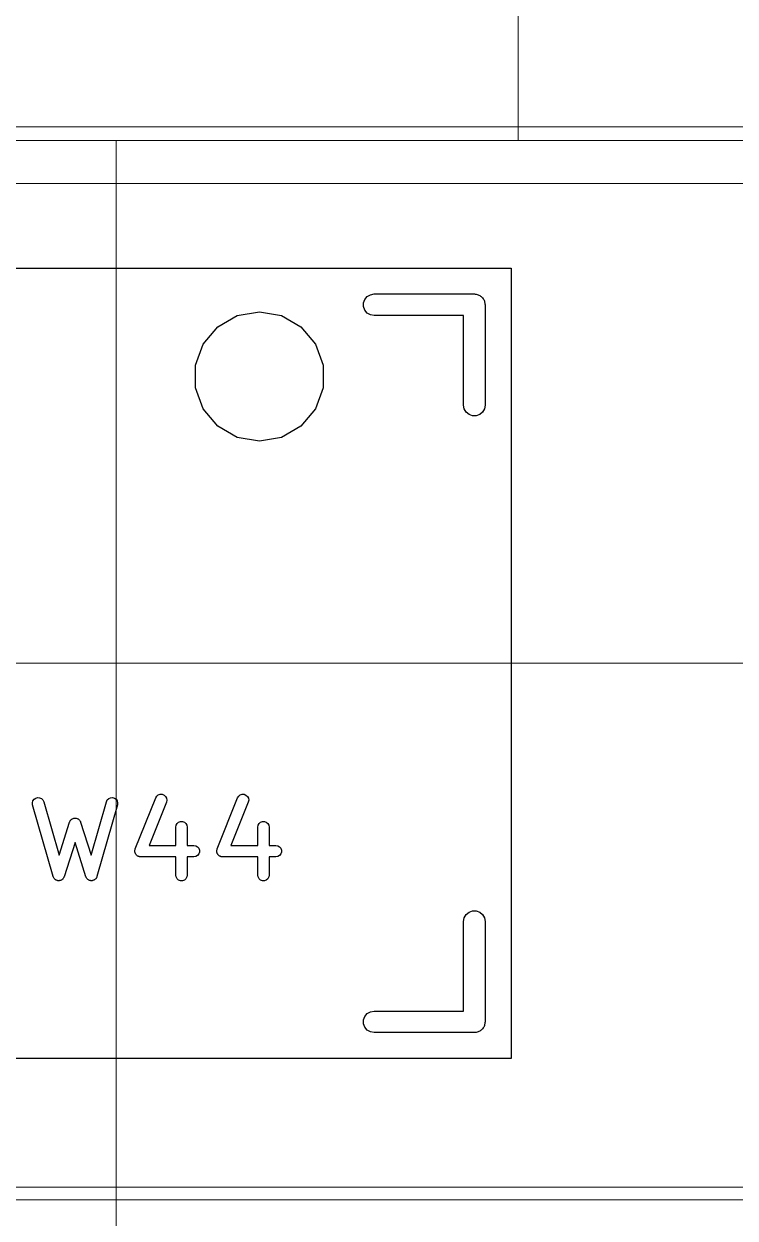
# Model space of a CAD drawing. Header units: millimetres. Extents: x 24 to 200, y 24 to 188.
# Drawn here: x 130.27 to 142.87, y 50.8 to 71.95 of the extents above; entities that cross this region are included whole.
import ezdxf

# ---------------------------------------------------------------- set-up
doc = ezdxf.new("R2010")
doc.units = ezdxf.units.MM
for name, color, linetype in [('3_SwitchPlate', 6, 'Continuous'), ('6_右天板', 230, 'Continuous'), ('7_PCBサンプル', 7, 'Continuous')]:
    doc.layers.add(name, color=color, linetype=linetype)
doc.layers.add('補助線', color=4, linetype='Continuous', lineweight=5, transparency=0.5)

# ---------------------------------------------------------------- blocks, each defined once
blk = doc.blocks.new('hhskb2-F.SilkS')
at = {"layer": '7_PCBサンプル'}
for p, q in [((123.325, -119.504), (123.382, -119.471)), ((123.382, -119.471), (123.447, -119.459)), ((123.447, -119.459), (125.225, -119.459)), ((125.225, -119.459), (125.241, -119.462)), ((125.241, -119.462), (125.258, -119.462)), ((125.258, -119.462), (125.274, -119.468)), ((125.274, -119.468), (125.29, -119.471)), ((125.29, -119.471), (125.305, -119.479)), ((125.305, -119.479), (125.32, -119.485)), ((125.32, -119.485), (125.333, -119.496)), ((125.333, -119.496), (125.347, -119.504)), ((123.259, -119.617), (123.282, -119.555)), ((123.259, -119.683), (123.259, -119.617)), ((123.282, -119.745), (123.259, -119.683)), ((123.282, -119.555), (123.325, -119.504)), ((125.347, -119.504), (125.358, -119.517)), ((125.358, -119.517), (125.371, -119.528)), ((125.371, -119.528), (125.379, -119.542)), ((125.379, -119.542), (125.39, -119.555)), ((125.39, -119.555), (125.396, -119.57)), ((125.396, -119.57), (125.404, -119.585)), ((125.404, -119.585), (125.407, -119.601)), ((125.407, -119.601), (125.413, -119.617)), ((125.413, -119.617), (125.413, -119.634)), ((125.413, -119.634), (125.415, -119.65)), ((125.415, -119.65), (125.415, -121.428)), ((120.677, -120.041), (121.023, -119.842)), ((121.023, -119.842), (121.415, -119.773)), ((121.415, -119.773), (121.807, -119.842)), ((121.807, -119.842), (122.153, -120.041)), ((123.325, -119.796), (123.282, -119.745)), ((123.382, -119.829), (123.325, -119.796)), ((123.447, -119.84), (123.382, -119.829)), ((125.034, -119.84), (123.447, -119.84)), ((125.034, -121.428), (125.034, -119.84)), ((120.421, -120.346), (120.677, -120.041)), ((122.153, -120.041), (122.409, -120.346)), ((120.285, -120.721), (120.421, -120.346)), ((122.409, -120.346), (122.545, -120.721)), ((120.285, -121.119), (120.285, -120.721)), ((122.545, -120.721), (122.545, -121.119)), ((120.421, -121.494), (120.285, -121.119)), ((122.545, -121.119), (122.409, -121.494)), ((120.677, -121.799), (120.421, -121.494)), ((122.409, -121.494), (122.153, -121.799)), ((125.046, -121.493), (125.034, -121.428)), ((125.079, -121.55), (125.046, -121.493)), ((125.13, -121.593), (125.079, -121.55)), ((125.192, -121.616), (125.13, -121.593)), ((125.258, -121.616), (125.192, -121.616)), ((125.32, -121.593), (125.258, -121.616)), ((125.371, -121.55), (125.32, -121.593)), ((125.404, -121.493), (125.371, -121.55)), ((125.415, -121.428), (125.404, -121.493)), ((121.023, -121.998), (120.677, -121.799)), ((122.153, -121.799), (121.807, -121.998)), ((121.415, -122.067), (121.023, -121.998)), ((121.807, -121.998), (121.415, -122.067)), ((117.452, -128.388), (117.486, -128.378)), ((117.486, -128.378), (117.521, -128.381)), ((117.521, -128.381), (117.553, -128.395)), ((118.746, -128.395), (118.778, -128.381)), ((118.778, -128.381), (118.813, -128.378)), ((118.813, -128.378), (118.847, -128.388)), ((119.216, -129.288), (119.579, -128.381)), ((119.579, -128.381), (119.598, -128.351)), ((119.598, -128.351), (119.625, -128.33)), ((119.625, -128.33), (119.659, -128.318)), ((119.659, -128.318), (119.694, -128.32)), ((119.694, -128.32), (119.727, -128.333)), ((119.727, -128.333), (119.753, -128.356)), ((119.753, -128.356), (119.77, -128.387)), ((120.668, -129.288), (121.03, -128.381)), ((121.03, -128.381), (121.049, -128.351)), ((121.049, -128.351), (121.077, -128.33)), ((121.077, -128.33), (121.11, -128.318)), ((121.11, -128.318), (121.145, -128.32)), ((121.145, -128.32), (121.178, -128.333)), ((121.178, -128.333), (121.205, -128.356)), ((121.205, -128.356), (121.221, -128.387)), ((117.395, -128.472), (117.403, -128.438)), ((117.398, -128.507), (117.395, -128.472)), ((117.761, -129.777), (117.398, -128.507)), ((117.403, -128.438), (117.423, -128.409)), ((117.423, -128.409), (117.452, -128.388)), ((117.553, -128.395), (117.578, -128.42)), ((117.578, -128.42), (117.594, -128.452)), ((117.594, -128.452), (117.865, -129.399)), ((118.434, -129.399), (118.705, -128.452)), ((118.9, -128.507), (118.537, -129.777)), ((118.705, -128.452), (118.72, -128.42)), ((118.72, -128.42), (118.746, -128.395)), ((118.847, -128.388), (118.875, -128.409)), ((118.875, -128.409), (118.895, -128.438)), ((118.895, -128.438), (118.904, -128.472)), ((118.904, -128.472), (118.9, -128.507)), ((119.768, -128.457), (119.46, -129.225)), ((119.775, -128.422), (119.768, -128.457)), ((119.77, -128.387), (119.775, -128.422)), ((121.219, -128.457), (120.912, -129.225)), ((121.226, -128.422), (121.219, -128.457)), ((121.221, -128.387), (121.226, -128.422)), ((118.053, -128.811), (118.054, -128.808)), ((118.054, -128.808), (118.055, -128.804)), ((118.055, -128.804), (118.063, -128.792)), ((118.063, -128.792), (118.069, -128.78)), ((118.069, -128.78), (118.072, -128.777)), ((118.072, -128.777), (118.074, -128.774)), ((118.074, -128.774), (118.085, -128.766)), ((118.085, -128.766), (118.095, -128.756)), ((118.095, -128.756), (118.099, -128.755)), ((118.099, -128.755), (118.102, -128.752)), ((118.102, -128.752), (118.115, -128.748)), ((118.115, -128.748), (118.128, -128.743)), ((118.128, -128.743), (118.132, -128.743)), ((118.132, -128.743), (118.136, -128.742)), ((118.136, -128.742), (118.149, -128.742)), ((118.149, -128.742), (118.163, -128.742)), ((118.163, -128.742), (118.167, -128.743)), ((118.167, -128.743), (118.171, -128.743)), ((118.171, -128.743), (118.184, -128.748)), ((118.184, -128.748), (118.197, -128.752)), ((118.197, -128.752), (118.2, -128.755)), ((118.2, -128.755), (118.204, -128.756)), ((118.204, -128.756), (118.214, -128.766)), ((118.214, -128.766), (118.224, -128.774)), ((118.224, -128.774), (118.227, -128.777)), ((118.227, -128.777), (118.23, -128.78)), ((118.23, -128.78), (118.236, -128.792)), ((118.236, -128.792), (118.243, -128.804)), ((118.243, -128.804), (118.244, -128.808)), ((118.244, -128.808), (118.246, -128.811)), ((119.985, -128.815), (120.018, -128.803)), ((120.018, -128.803), (120.054, -128.803)), ((120.054, -128.803), (120.087, -128.815)), ((121.437, -128.815), (121.47, -128.803)), ((121.47, -128.803), (121.505, -128.803)), ((121.505, -128.803), (121.538, -128.815)), ((117.865, -129.399), (118.053, -128.811)), ((118.246, -128.811), (118.434, -129.399)), ((119.935, -128.903), (119.941, -128.868)), ((119.935, -129.225), (119.935, -128.903)), ((119.941, -128.868), (119.958, -128.838)), ((119.958, -128.838), (119.985, -128.815)), ((120.087, -128.815), (120.114, -128.838)), ((120.114, -128.838), (120.132, -128.868)), ((120.132, -128.868), (120.138, -128.903)), ((120.138, -128.903), (120.138, -129.225)), ((121.386, -128.903), (121.392, -128.868)), ((121.386, -129.225), (121.386, -128.903)), ((121.392, -128.868), (121.41, -128.838)), ((121.41, -128.838), (121.437, -128.815)), ((121.538, -128.815), (121.565, -128.838)), ((121.565, -128.838), (121.583, -128.868)), ((121.583, -128.868), (121.589, -128.903)), ((121.589, -128.903), (121.589, -129.225)), ((118.149, -129.176), (117.956, -129.78)), ((118.343, -129.78), (118.149, -129.176)), ((119.46, -129.225), (119.935, -129.225)), ((120.138, -129.225), (120.254, -129.225)), ((120.254, -129.225), (120.289, -129.231)), ((120.289, -129.231), (120.319, -129.248)), ((120.912, -129.225), (121.386, -129.225)), ((121.589, -129.225), (121.705, -129.225)), ((121.705, -129.225), (121.74, -129.231)), ((121.74, -129.231), (121.771, -129.248)), ((119.209, -129.323), (119.21, -129.316)), ((119.21, -129.333), (119.209, -129.323)), ((119.21, -129.309), (119.214, -129.299)), ((119.21, -129.316), (119.21, -129.309)), ((119.21, -129.344), (119.21, -129.333)), ((119.213, -129.351), (119.21, -129.344)), ((119.214, -129.358), (119.213, -129.351)), ((119.214, -129.299), (119.216, -129.288)), ((119.219, -129.367), (119.214, -129.358)), ((119.222, -129.377), (119.219, -129.367)), ((119.227, -129.383), (119.222, -129.377)), ((119.231, -129.389), (119.227, -129.383)), ((119.238, -129.396), (119.231, -129.389)), ((119.245, -129.404), (119.238, -129.396)), ((119.251, -129.408), (119.245, -129.404)), ((119.257, -129.413), (119.251, -129.408)), ((119.267, -129.416), (119.257, -129.413)), ((119.276, -129.422), (119.267, -129.416)), ((119.283, -129.423), (119.276, -129.422)), ((119.29, -129.426), (119.283, -129.423)), ((119.3, -129.426), (119.29, -129.426)), ((119.31, -129.428), (119.3, -129.426)), ((119.935, -129.428), (119.31, -129.428)), ((119.935, -129.75), (119.935, -129.428)), ((120.254, -129.428), (120.138, -129.428)), ((120.138, -129.428), (120.138, -129.75)), ((120.289, -129.422), (120.254, -129.428)), ((120.319, -129.404), (120.289, -129.422)), ((120.319, -129.248), (120.342, -129.275)), ((120.342, -129.377), (120.319, -129.404)), ((120.342, -129.275), (120.354, -129.309)), ((120.354, -129.344), (120.342, -129.377)), ((120.354, -129.309), (120.354, -129.344)), ((120.66, -129.323), (120.662, -129.316)), ((120.662, -129.333), (120.66, -129.323)), ((120.662, -129.309), (120.665, -129.299)), ((120.662, -129.316), (120.662, -129.309)), ((120.662, -129.344), (120.662, -129.333)), ((120.664, -129.351), (120.662, -129.344)), ((120.665, -129.358), (120.664, -129.351)), ((120.665, -129.299), (120.668, -129.288)), ((120.67, -129.367), (120.665, -129.358)), ((120.674, -129.377), (120.67, -129.367)), ((120.679, -129.383), (120.674, -129.377)), ((120.682, -129.389), (120.679, -129.383)), ((120.69, -129.396), (120.682, -129.389)), ((120.697, -129.404), (120.69, -129.396)), ((120.703, -129.408), (120.697, -129.404)), ((120.708, -129.413), (120.703, -129.408)), ((120.718, -129.416), (120.708, -129.413)), ((120.727, -129.422), (120.718, -129.416)), ((120.734, -129.423), (120.727, -129.422)), ((120.741, -129.426), (120.734, -129.423)), ((120.752, -129.426), (120.741, -129.426)), ((120.762, -129.428), (120.752, -129.426)), ((121.386, -129.428), (120.762, -129.428)), ((121.386, -129.75), (121.386, -129.428)), ((121.705, -129.428), (121.589, -129.428)), ((121.589, -129.428), (121.589, -129.75)), ((121.74, -129.422), (121.705, -129.428)), ((121.771, -129.404), (121.74, -129.422)), ((121.771, -129.248), (121.793, -129.275)), ((121.793, -129.377), (121.771, -129.404)), ((121.793, -129.275), (121.805, -129.309)), ((121.805, -129.344), (121.793, -129.377)), ((121.805, -129.309), (121.805, -129.344)), ((117.764, -129.783), (117.761, -129.777)), ((117.765, -129.788), (117.764, -129.783)), ((117.771, -129.798), (117.765, -129.788)), ((117.777, -129.809), (117.771, -129.798)), ((117.781, -129.813), (117.777, -129.809)), ((117.784, -129.818), (117.781, -129.813)), ((117.793, -129.825), (117.784, -129.818)), ((117.802, -129.834), (117.793, -129.825)), ((117.807, -129.836), (117.802, -129.834)), ((117.812, -129.839), (117.807, -129.836)), ((117.823, -129.843), (117.812, -129.839)), ((117.834, -129.848), (117.823, -129.843)), ((117.84, -129.848), (117.834, -129.848)), ((117.845, -129.85), (117.84, -129.848)), ((117.857, -129.85), (117.845, -129.85)), ((117.87, -129.851), (117.857, -129.85)), ((117.875, -129.849), (117.87, -129.851)), ((117.881, -129.849), (117.875, -129.849)), ((117.892, -129.844), (117.881, -129.849)), ((117.903, -129.841), (117.892, -129.844)), ((117.908, -129.838), (117.903, -129.841)), ((117.913, -129.835), (117.908, -129.838)), ((117.922, -129.827), (117.913, -129.835)), ((117.932, -129.82), (117.922, -129.827)), ((117.935, -129.816), (117.932, -129.82)), ((117.939, -129.812), (117.935, -129.816)), ((117.945, -129.801), (117.939, -129.812)), ((117.952, -129.791), (117.945, -129.801)), ((117.953, -129.785), (117.952, -129.791)), ((117.956, -129.78), (117.953, -129.785)), ((118.345, -129.785), (118.343, -129.78)), ((118.347, -129.791), (118.345, -129.785)), ((118.354, -129.801), (118.347, -129.791)), ((118.359, -129.812), (118.354, -129.801)), ((118.363, -129.816), (118.359, -129.812)), ((118.367, -129.82), (118.363, -129.816)), ((118.376, -129.827), (118.367, -129.82)), ((118.385, -129.835), (118.376, -129.827)), ((118.391, -129.838), (118.385, -129.835)), ((118.395, -129.841), (118.391, -129.838)), ((118.407, -129.844), (118.395, -129.841)), ((118.418, -129.849), (118.407, -129.844)), ((118.424, -129.849), (118.418, -129.849)), ((118.429, -129.851), (118.424, -129.849)), ((118.441, -129.85), (118.429, -129.851)), ((118.453, -129.85), (118.441, -129.85)), ((118.459, -129.848), (118.453, -129.85)), ((118.464, -129.848), (118.459, -129.848)), ((118.475, -129.843), (118.464, -129.848)), ((118.487, -129.839), (118.475, -129.843)), ((118.491, -129.836), (118.487, -129.839)), ((118.496, -129.834), (118.491, -129.836)), ((118.505, -129.825), (118.496, -129.834)), ((118.515, -129.818), (118.505, -129.825)), ((118.518, -129.813), (118.515, -129.818)), ((118.522, -129.809), (118.518, -129.813)), ((118.527, -129.798), (118.522, -129.809)), ((118.534, -129.788), (118.527, -129.798)), ((118.535, -129.783), (118.534, -129.788)), ((118.537, -129.777), (118.535, -129.783)), ((119.941, -129.784), (119.935, -129.75)), ((119.958, -129.815), (119.941, -129.784)), ((119.985, -129.838), (119.958, -129.815)), ((120.018, -129.85), (119.985, -129.838)), ((120.054, -129.85), (120.018, -129.85)), ((120.087, -129.838), (120.054, -129.85)), ((120.114, -129.815), (120.087, -129.838)), ((120.132, -129.784), (120.114, -129.815)), ((120.138, -129.75), (120.132, -129.784)), ((121.392, -129.784), (121.386, -129.75)), ((121.41, -129.815), (121.392, -129.784)), ((121.437, -129.838), (121.41, -129.815)), ((121.47, -129.85), (121.437, -129.838)), ((121.505, -129.85), (121.47, -129.85)), ((121.538, -129.838), (121.505, -129.85)), ((121.565, -129.815), (121.538, -129.838)), ((121.583, -129.784), (121.565, -129.815)), ((121.589, -129.75), (121.583, -129.784)), ((125.046, -130.507), (125.079, -130.45)), ((125.079, -130.45), (125.13, -130.407)), ((125.13, -130.407), (125.192, -130.384)), ((125.192, -130.384), (125.258, -130.384)), ((125.258, -130.384), (125.32, -130.407)), ((125.32, -130.407), (125.371, -130.45)), ((125.371, -130.45), (125.404, -130.507)), ((125.034, -130.572), (125.046, -130.507)), ((125.034, -132.159), (125.034, -130.572)), ((125.404, -130.507), (125.415, -130.572)), ((125.415, -130.572), (125.415, -132.35)), ((123.325, -132.204), (123.382, -132.171)), ((123.382, -132.171), (123.447, -132.159)), ((123.447, -132.159), (125.034, -132.159)), ((123.259, -132.317), (123.282, -132.255)), ((123.259, -132.383), (123.259, -132.317)), ((123.282, -132.445), (123.259, -132.383)), ((123.282, -132.255), (123.325, -132.204)), ((125.407, -132.399), (125.404, -132.415)), ((125.413, -132.383), (125.407, -132.399)), ((125.415, -132.35), (125.413, -132.366)), ((125.413, -132.366), (125.413, -132.383)), ((123.325, -132.496), (123.282, -132.445)), ((123.382, -132.529), (123.325, -132.496)), ((123.447, -132.54), (123.382, -132.529)), ((125.225, -132.54), (123.447, -132.54)), ((125.241, -132.538), (125.225, -132.54)), ((125.258, -132.538), (125.241, -132.538)), ((125.274, -132.532), (125.258, -132.538)), ((125.29, -132.529), (125.274, -132.532)), ((125.305, -132.521), (125.29, -132.529)), ((125.32, -132.515), (125.305, -132.521)), ((125.333, -132.504), (125.32, -132.515)), ((125.347, -132.496), (125.333, -132.504)), ((125.358, -132.483), (125.347, -132.496)), ((125.371, -132.472), (125.358, -132.483)), ((125.379, -132.458), (125.371, -132.472)), ((125.39, -132.445), (125.379, -132.458)), ((125.396, -132.43), (125.39, -132.445)), ((125.404, -132.415), (125.396, -132.43))]:
    blk.add_line(p, q, dxfattribs=at)

msp = doc.modelspace()

# ---------------------------------------------------------------- linework, layer by layer
at = {"layer": '3_SwitchPlate'}
msp.add_lwpolyline([(124.9, 53.625), (124.9, 67.625), (138.9, 67.625), (138.9, 53.625)], close=True, dxfattribs=at)
at = {"layer": '6_右天板', "lineweight": 5, "transparency": 33554687}
msp.add_lwpolyline([(110.525, 50.125), (52.525, 50.125), (52.525, 69.125), (52.525, 147.125), (168.525, 147.125), (168.525, 69.125), (121.025, 69.125), (121.025, 50.125), (100.025, 50.125)], dxfattribs=at)
at = {"layer": '7_PCBサンプル', "lineweight": 5, "transparency": 33554687}
for points in [[(129.525, 70.125), (129.525, 89.125), (148.525, 89.125), (148.525, 70.125)], [(120.025, 51.125), (120.025, 70.125), (143.775, 70.125), (143.775, 51.125)]]:
    msp.add_lwpolyline(points, close=True, dxfattribs=at)
at = {"layer": '補助線'}
for p, q in [((139.025, 171.2), (139.025, 69.882)), ((39.522, 69.882), (186.964, 69.882)), ((131.9, 69.882), (131.9, 46)), ((45.855, 60.625), (185.21, 60.625))]:
    msp.add_line(p, q, dxfattribs=at)
at = {"layer": '補助線', "lineweight": 5, "transparency": 33554687}
for p, q in [((176.699, 69.125), (40.107, 69.125)), ((31.521, 51.35), (179.702, 51.35))]:
    msp.add_line(p, q, dxfattribs=at)

# ---------------------------------------------------------------- block references
msp.add_blockref('hhskb2-F.SilkS', (13.025, 186.625))

doc.saveas('drawing.dxf')
